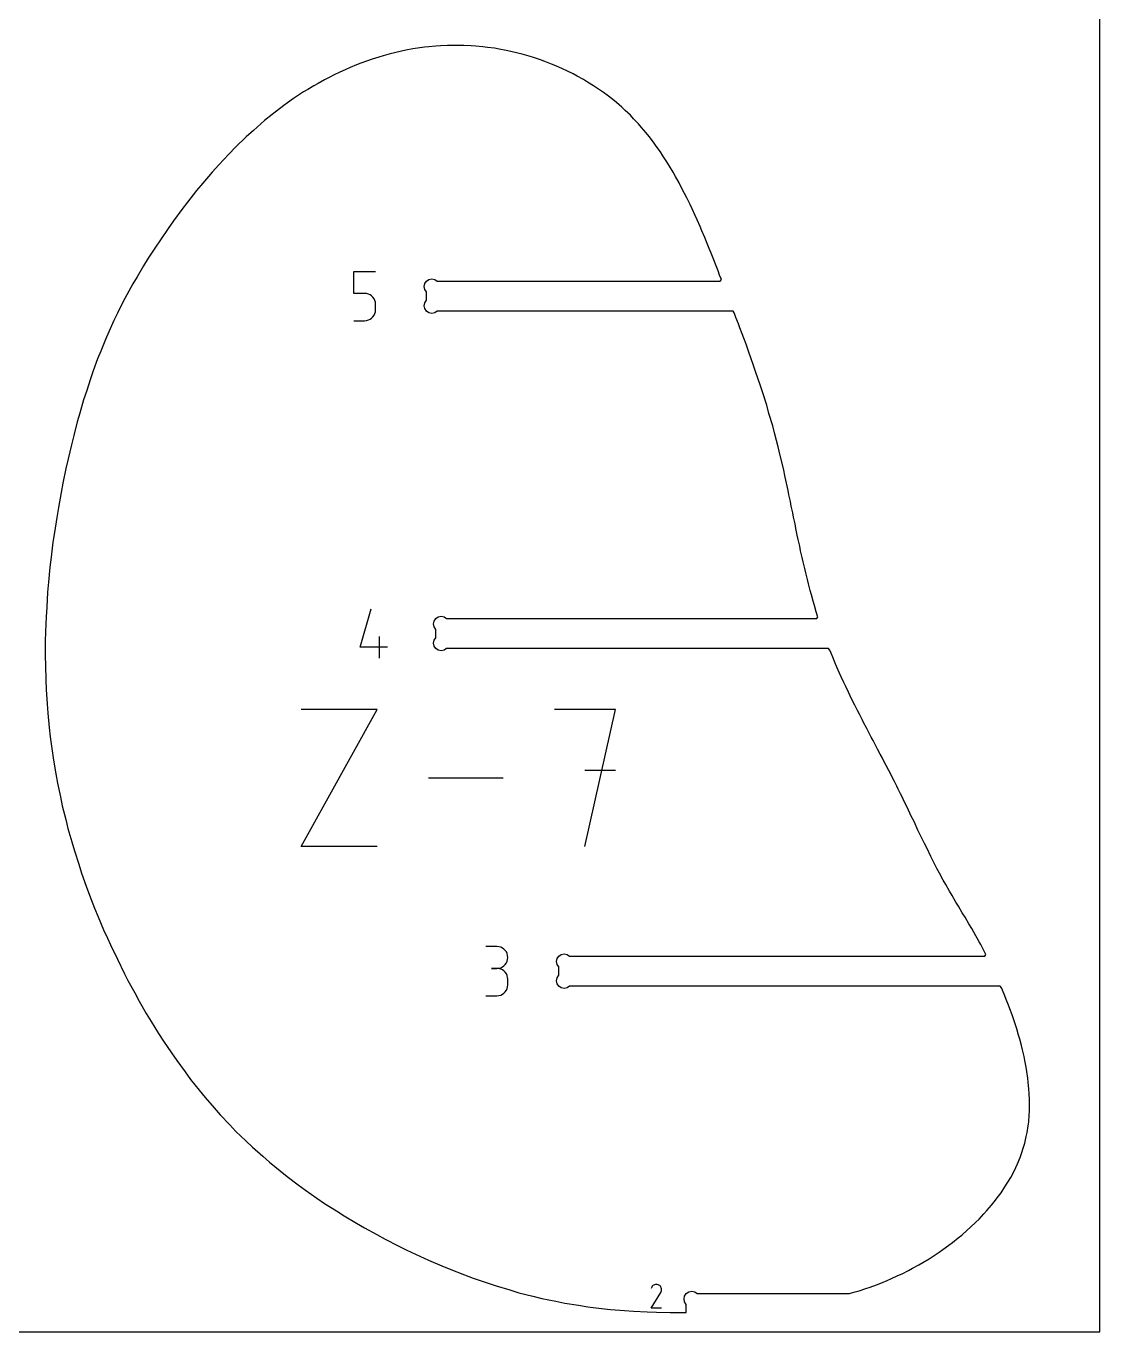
# Model space of a CAD drawing. Extents: x 0 to 1219, y 0 to 1219.
# Drawn here: x 776 to 1219, y 0 to 539 of the extents above; entities that cross this region are included whole.
import ezdxf

# ---------------------------------------------------------------- set-up
doc = ezdxf.new("R2010")
doc.units = 0

msp = doc.modelspace()

# ---------------------------------------------------------------- linework, layer by layer
at = {"layer": 'annotation', "color": 1}
for p, q in [((910.910207, 428.907548), (910.910207, 437.956357)), ((910.910207, 437.956357), (919.934805, 437.956357)), ((915.422506, 428.907548), (910.910207, 428.907548)), ((916.232711, 428.835124), (915.422506, 428.907548)), ((916.995636, 428.626251), (916.232711, 428.835124)), ((917.698454, 428.293523), (916.995636, 428.626251)), ((918.328338, 427.849539), (917.698454, 428.293523)), ((918.872461, 427.306893), (918.328338, 427.849539)), ((919.317996, 426.678182), (918.872461, 427.306893)), ((919.652116, 425.976002), (919.317996, 426.678182)), ((919.651969, 420.577924), (919.861953, 421.342031)), ((919.861995, 425.212949), (919.652116, 425.976002)), ((919.861953, 421.342031), (919.934805, 422.153754)), ((919.934805, 424.40162), (919.861995, 425.212949)), ((919.934805, 422.153754), (919.934805, 424.40162)), ((919.934805, 424.40162), (919.934805, 424.40162)), ((910.910207, 417.636357), (915.422506, 417.636357)), ((915.422506, 417.636357), (916.232375, 417.709174)), ((915.422506, 417.636357), (915.422506, 417.636357)), ((916.232375, 417.709174), (916.995122, 417.919102)), ((916.995122, 417.919102), (917.697888, 418.253355)), ((917.697888, 418.253355), (918.327813, 418.699149)), ((918.327813, 418.699149), (918.872041, 419.243698)), ((918.872041, 419.243698), (919.317713, 419.874218)), ((919.317713, 419.874218), (919.651969, 420.577924)), ((913.64444, 282.759867), (918.150368, 298.562471)), ((921.545105, 278.242471), (921.545105, 287.267069)), ((924.927099, 282.759867), (913.64444, 282.759867)), ((889.182489, 200.482394), (920.573281, 257.017018)), ((920.573281, 257.017018), (889.182489, 257.017018)), ((1019.02493, 257.017018), (993.884642, 257.017018)), ((1006.456559, 200.482394), (1019.02493, 257.017018)), ((972.691249, 228.749706), (941.779083, 228.749706)), ((1019.02493, 231.841277), (1006.456559, 231.841277)), ((920.573281, 200.482394), (889.182489, 200.482394)), ((970.086109, 159.14501), (965.57381, 159.14501)), ((970.897657, 159.072167), (970.086109, 159.14501)), ((971.661295, 158.862245), (970.897657, 159.072167)), ((972.364323, 158.528154), (971.661295, 158.862245)), ((972.994039, 158.082806), (972.364323, 158.528154)), ((973.537743, 157.539111), (972.994039, 158.082806)), ((973.982732, 156.909981), (973.537743, 157.539111)), ((974.316307, 156.208325), (973.982732, 156.909981)), ((972.364323, 150.73774), (972.994039, 151.183735)), ((972.994039, 151.183735), (973.537743, 151.728496)), ((973.537743, 151.728496), (973.982732, 152.359217)), ((973.982732, 152.359217), (974.316307, 153.063092)), ((974.525766, 155.447056), (974.316307, 156.208325)), ((974.316307, 153.063092), (974.525766, 153.827316)), ((974.598408, 154.639083), (974.525766, 155.447056)), ((974.525766, 153.827316), (974.598408, 154.639083)), ((974.598408, 154.639083), (974.598408, 154.639083)), ((970.086109, 150.120412), (967.826774, 150.120412)), ((967.826774, 150.120412), (970.086109, 150.120412)), ((970.086109, 150.120412), (970.897657, 150.193273)), ((970.897657, 150.047569), (970.086109, 150.120412)), ((970.086109, 150.120412), (970.086109, 150.120412)), ((970.897657, 150.193273), (971.661295, 150.403317)), ((971.661295, 149.837647), (970.897657, 150.047569)), ((971.661295, 150.403317), (972.364323, 150.73774)), ((972.364323, 149.503556), (971.661295, 149.837647)), ((972.994039, 149.058208), (972.364323, 149.503556)), ((973.537743, 148.514513), (972.994039, 149.058208)), ((973.982732, 147.885383), (973.537743, 148.514513)), ((974.316307, 147.183727), (973.982732, 147.885383)), ((974.525766, 146.422458), (974.316307, 147.183727)), ((974.598408, 145.614485), (974.525766, 146.422458)), ((974.598408, 143.355149), (974.598408, 145.614485)), ((974.598408, 145.614485), (974.598408, 145.614485)), ((972.994039, 139.911006), (973.537743, 140.454596)), ((973.537743, 140.454596), (973.982732, 141.083685)), ((973.982732, 141.083685), (974.316307, 141.785393)), ((974.316307, 141.785393), (974.525766, 142.546841)), ((974.525766, 142.546841), (974.598408, 143.355149)), ((965.57381, 138.849222), (970.086109, 138.849222)), ((970.086109, 138.849222), (970.897657, 138.922023)), ((970.086109, 138.849222), (970.086109, 138.849222)), ((970.897657, 138.922023), (971.661295, 139.13184)), ((971.661295, 139.13184), (972.364323, 139.465795)), ((972.364323, 139.465795), (972.994039, 139.911006)), ((1033.754072, 9.782825), (1037.785525, 16.272947)), ((1034.046697, 18.51415), (1033.760232, 17.96463)), ((1034.27403, 18.836511), (1034.046697, 18.51415)), ((1034.546779, 19.105608), (1034.27403, 18.836511)), ((1034.856648, 19.319286), (1034.546779, 19.105608)), ((1035.195342, 19.475389), (1034.856648, 19.319286)), ((1035.554566, 19.571763), (1035.195342, 19.475389)), ((1035.926025, 19.606252), (1035.554566, 19.571763)), ((1036.301424, 19.576703), (1035.926025, 19.606252)), ((1036.672467, 19.48096), (1036.301424, 19.576703)), ((1037.03086, 19.316867), (1036.672467, 19.48096)), ((1037.351403, 19.08925), (1037.03086, 19.316867)), ((1037.03086, 19.316867), (1037.03086, 19.316867)), ((1037.619413, 18.816111), (1037.351403, 19.08925)), ((1037.832505, 18.505821), (1037.619413, 18.816111)), ((1037.785525, 16.272947), (1037.790344, 16.278911)), ((1037.785525, 16.272947), (1037.785525, 16.272947)), ((1037.790344, 16.278911), (1037.794966, 16.284925)), ((1037.794966, 16.284925), (1037.79942, 16.291041)), ((1037.79942, 16.291041), (1037.803738, 16.297309)), ((1037.803738, 16.297309), (1037.807949, 16.30378)), ((1037.807949, 16.30378), (1037.812084, 16.310504)), ((1037.812084, 16.310504), (1037.816173, 16.317532)), ((1037.816173, 16.317532), (1037.820247, 16.324915)), ((1037.820247, 16.324915), (1037.824336, 16.332704)), ((1037.824336, 16.332704), (1037.990794, 16.690103)), ((1037.824336, 16.332704), (1037.824336, 16.332704)), ((1037.988296, 18.166752), (1037.832505, 18.505821)), ((1038.084404, 17.807274), (1037.988296, 18.166752)), ((1037.990794, 16.690103), (1038.088036, 17.060579)), ((1038.118445, 17.435759), (1038.084404, 17.807274)), ((1038.088036, 17.060579), (1038.118445, 17.435759)), ((1038.116962, 9.782825), (1033.754072, 9.782825))]:
    msp.add_line(p, q, dxfattribs=at)
at = {"layer": 'boundary', "color": 5}
for p, q in [((930.620217, 528.934), (927.794475, 528.260678)), ((932.499551, 529.297514), (930.620217, 528.934)), ((935.347737, 529.847567), (932.499551, 529.297514)), ((937.239712, 530.127597), (935.347737, 529.847567)), ((940.107826, 530.551366), (937.239712, 530.127597)), ((942.010696, 530.745956), (940.107826, 530.551366)), ((944.896195, 531.040397), (942.010696, 530.745956)), ((946.808233, 531.147499), (944.896195, 531.040397)), ((949.708497, 531.309595), (946.808233, 531.147499)), ((951.627961, 531.327225), (949.708497, 531.309595)), ((954.540472, 531.353904), (951.627961, 531.327225)), ((956.465072, 531.28056), (954.540472, 531.353904)), ((959.386433, 531.169574), (956.465072, 531.28056)), ((961.311645, 531.005617), (959.386433, 531.169574)), ((964.234976, 530.757706), (961.311645, 531.005617)), ((966.155732, 530.504079), (964.234976, 530.757706)), ((969.07335, 530.120763), (966.155732, 530.504079)), ((970.98455, 529.778354), (969.07335, 530.120763)), ((973.888753, 529.261128), (970.98455, 529.778354)), ((975.785331, 528.830804), (973.888753, 529.261128)), ((978.66842, 528.181146), (975.785331, 528.830804)), ((912.121378, 523.282876), (909.411113, 522.146824)), ((913.932855, 523.960197), (912.121378, 523.282876)), ((916.675819, 524.985114), (913.932855, 523.960197)), ((918.506839, 525.586977), (916.675819, 524.985114)), ((921.279951, 526.497732), (918.506839, 525.586977)), ((923.128813, 527.022164), (921.279951, 526.497732)), ((925.929502, 527.815709), (923.128813, 527.022164)), ((927.794475, 528.260678), (925.929502, 527.815709)), ((980.545273, 527.663835), (978.66842, 528.181146)), ((983.399527, 526.883296), (980.545273, 527.663835)), ((985.251598, 526.279875), (983.399527, 526.883296)), ((988.069336, 525.369919), (985.251598, 526.279875)), ((989.891526, 524.681294), (988.069336, 525.369919)), ((992.665047, 523.643443), (989.891526, 524.681294)), ((994.452264, 522.870502), (992.665047, 523.643443)), ((900.541663, 517.980494), (898.799313, 517.088857)), ((903.178844, 519.32971), (900.541663, 517.980494)), ((904.945963, 520.151913), (903.178844, 519.32971)), ((907.62097, 521.396055), (904.945963, 520.151913)), ((909.411113, 522.146824), (907.62097, 521.396055)), ((997.173867, 521.706249), (994.452264, 522.870502)), ((998.921058, 520.8499), (997.173867, 521.706249)), ((1001.583024, 519.560767), (998.921058, 520.8499)), ((1003.285096, 518.621896), (1001.583024, 519.560767)), ((1005.87976, 517.209392), (1003.285096, 518.621896)), ((891.932815, 513.128284), (890.245211, 512.103803)), ((894.486687, 514.678527), (891.932815, 513.128284)), ((896.202521, 515.637597), (894.486687, 514.678527)), ((898.799313, 517.088857), (896.202521, 515.637597)), ((1007.531613, 516.188886), (1005.87976, 517.209392)), ((1010.051239, 514.654457), (1007.531613, 516.188886)), ((1011.647817, 513.553224), (1010.051239, 514.654457)), ((1014.084704, 511.898454), (1011.647817, 513.553224)), ((883.618886, 507.630481), (881.992981, 506.481147)), ((886.079211, 509.369648), (883.618886, 507.630481)), ((887.736834, 510.457576), (886.079211, 509.369648)), ((890.245211, 512.103803), (887.736834, 510.457576)), ((1015.620917, 510.7174), (1014.084704, 511.898454)), ((1017.967417, 508.943736), (1015.620917, 510.7174)), ((1019.438177, 507.683749), (1017.967417, 508.943736)), ((1021.686501, 505.792713), (1019.438177, 507.683749)), ((877.224407, 502.741554), (874.073055, 500.27023)), ((881.992981, 506.481147), (877.224407, 502.741554)), ((1023.086727, 504.454681), (1021.686501, 505.792713)), ((1025.229264, 502.447796), (1023.086727, 504.454681)), ((1026.555407, 501.033559), (1025.229264, 502.447796)), ((869.513527, 496.227691), (866.500354, 493.556158)), ((874.073055, 500.27023), (869.513527, 496.227691)), ((1028.586691, 498.913604), (1026.555407, 501.033559)), ((1029.841248, 497.428753), (1028.586691, 498.913604)), ((1031.7652, 495.203901), (1029.841248, 497.428753)), ((866.500354, 493.556158), (862.156546, 489.267378)), ((1032.952181, 493.65498), (1031.7652, 495.203901)), ((1034.774887, 491.334655), (1032.952181, 493.65498)), ((1035.898352, 489.728199), (1034.774887, 491.334655)), ((859.285919, 486.43312), (855.16446, 481.954787)), ((862.156546, 489.267378), (859.285919, 486.43312)), ((1037.626004, 487.321852), (1035.898352, 489.728199)), ((1038.689945, 485.664393), (1037.626004, 487.321852)), ((1040.328719, 483.181461), (1038.689945, 485.664393)), ((855.16446, 481.954787), (852.440779, 478.99526)), ((1041.337202, 481.479546), (1040.328719, 483.181461)), ((1042.893238, 478.929474), (1041.337202, 481.479546)), ((852.440779, 478.99526), (848.548313, 474.384059)), ((1043.850279, 477.189631), (1042.893238, 478.929474)), ((1045.329713, 474.581871), (1043.850279, 477.189631)), ((1046.239311, 472.810627), (1045.329713, 474.581871)), ((845.97595, 471.336727), (842.319105, 466.649347)), ((848.548313, 474.384059), (845.97595, 471.336727)), ((1047.648323, 470.15463), (1046.239311, 472.810627)), ((1048.514538, 468.35854), (1047.648323, 470.15463)), ((842.319105, 466.649347), (839.902465, 463.551671)), ((1049.859317, 465.663746), (1048.514538, 468.35854)), ((1050.686161, 463.849327), (1049.859317, 465.663746)), ((1051.972795, 461.125186), (1050.686161, 463.849327)), ((836.487894, 458.844804), (834.231359, 455.734251)), ((839.902465, 463.551671), (836.487894, 458.844804)), ((1052.764316, 459.298988), (1051.972795, 461.125186)), ((1053.999012, 456.554945), (1052.764316, 459.298988)), ((834.231359, 455.734251), (831.065697, 451.064601)), ((1054.7592, 454.723506), (1053.999012, 456.554945)), ((1055.948118, 451.969006), (1054.7592, 454.723506)), ((828.973657, 447.978638), (826.059114, 443.38581)), ((831.065697, 451.064601), (828.973657, 447.978638)), ((1056.681033, 450.138856), (1055.948118, 451.969006)), ((1057.830295, 447.383351), (1056.681033, 450.138856)), ((826.059114, 443.38581), (824.133029, 440.350621)), ((1058.539946, 445.56102), (1057.830295, 447.383351)), ((1059.65576, 442.81394), (1058.539946, 445.56102)), ((1060.346198, 441.00597), (1059.65576, 442.81394)), ((824.133029, 440.350621), (821.454109, 435.80605)), ((1061.434686, 438.276774), (1060.346198, 441.00597)), ((1062.109912, 436.489703), (1061.434686, 438.276774)), ((819.683732, 432.802745), (817.220517, 428.260775)), ((821.454109, 435.80605), (819.683732, 432.802745)), ((940.022118, 431.774293), (940.263801, 432.989313)), ((940.263801, 430.559274), (940.022118, 431.774293)), ((940.263801, 432.989313), (940.952054, 434.019358)), ((940.952054, 434.019358), (941.982098, 434.707611)), ((941.982098, 434.707611), (943.197118, 434.949293)), ((943.197118, 434.949293), (944.412138, 434.707611)), ((944.412138, 434.707611), (945.442182, 434.019358)), ((945.442182, 434.019358), (1062.339628, 434.019358)), ((1062.834929, 434.654357), (1062.109912, 436.489703)), ((1062.339628, 434.019358), (1062.834929, 434.654357)), ((817.220517, 428.260775), (815.592682, 425.259194)), ((940.952054, 429.52923), (940.263801, 430.559274)), ((940.263801, 425.033441), (940.952055, 426.063486)), ((940.952055, 426.063486), (940.952054, 429.52923)), ((813.325227, 420.674191), (811.826768, 417.644168)), ((815.592682, 425.259194), (813.325227, 420.674191)), ((940.022118, 423.818421), (940.263801, 425.033441)), ((940.2638, 422.603402), (940.022118, 423.818421)), ((940.952054, 421.573358), (940.2638, 422.603402)), ((941.982098, 420.885104), (940.952054, 421.573358)), ((943.197118, 420.643422), (941.982098, 420.885104)), ((944.412139, 420.885104), (943.197118, 420.643422)), ((945.442183, 421.573358), (944.412139, 420.885104)), ((1067.632868, 421.573357), (945.442183, 421.573358)), ((1068.128168, 420.938358), (1067.632868, 421.573357)), ((1068.235248, 420.664133), (1068.128168, 420.938358)), ((1068.861297, 418.965962), (1068.235248, 420.664133)), ((811.826768, 417.644168), (809.735154, 412.970484)), ((1069.861136, 416.382582), (1068.861297, 418.965962)), ((1070.473523, 414.699034), (1069.861136, 416.382582)), ((808.352905, 409.881863), (806.417219, 405.073875)), ((809.735154, 412.970484), (808.352905, 409.881863)), ((1071.454182, 412.134876), (1070.473523, 414.699034)), ((1072.052299, 410.462748), (1071.454182, 412.134876)), ((1073.012715, 407.913452), (1072.052299, 410.462748)), ((806.417219, 405.073875), (805.13801, 401.896485)), ((1074.163681, 404.590664), (1073.012715, 407.913452)), ((1076.019602, 399.519069), (1074.163681, 404.590664)), ((805.13801, 401.896485), (803.338303, 396.908524)), ((1077.106056, 396.203534), (1076.019602, 399.519069)), ((803.338303, 396.908524), (802.148954, 393.612206)), ((1078.868487, 391.13873), (1077.106056, 396.203534)), ((800.465302, 388.39864), (799.352652, 384.953233)), ((802.148954, 393.612206), (800.465302, 388.39864)), ((1079.885494, 387.804836), (1078.868487, 391.13873)), ((799.352652, 384.953233), (797.770453, 379.483002)), ((1081.546041, 382.711735), (1079.885494, 387.804836)), ((797.770453, 379.483002), (796.724849, 375.867977)), ((1082.48864, 379.333867), (1081.546041, 382.711735)), ((1084.038928, 374.177392), (1082.48864, 379.333867)), ((796.724849, 375.867977), (795.250776, 370.168331)), ((1084.902184, 370.729928), (1084.038928, 374.177392)), ((795.250776, 370.168331), (794.276626, 366.401694)), ((1086.333819, 365.47501), (1084.902184, 370.729928)), ((794.276626, 366.401694), (792.922637, 360.514474)), ((1087.118719, 361.940742), (1086.333819, 365.47501)), ((1088.432017, 356.564274), (1087.118719, 361.940742)), ((792.027845, 356.623875), (790.805919, 350.59091)), ((792.922637, 360.514474), (792.027845, 356.623875)), ((1089.163378, 352.959673), (1088.432017, 356.564274)), ((790.805919, 350.59091), (789.998418, 346.604001)), ((1090.393178, 347.486449), (1089.163378, 352.959673)), ((789.998418, 346.604001), (788.920556, 340.46713)), ((1090.748385, 345.665548), (1090.393178, 347.486449)), ((1091.345551, 342.904153), (1090.748385, 345.665548)), ((788.920556, 340.46713), (788.208239, 336.411547)), ((1091.69892, 341.074997), (1091.345551, 342.904153)), ((1092.291541, 338.3032), (1091.69892, 341.074997)), ((788.208239, 336.411547), (787.286414, 330.212602)), ((1092.646893, 336.468901), (1092.291541, 338.3032)), ((1093.240368, 333.691305), (1092.646893, 336.468901)), ((787.286414, 330.212602), (786.677224, 326.115998)), ((1093.601559, 331.854968), (1093.240368, 333.691305)), ((1094.201371, 329.076173), (1093.601559, 331.854968)), ((1094.572244, 327.240916), (1094.201371, 329.076173)), ((786.677224, 326.115998), (785.923409, 319.896806)), ((1095.183798, 324.465509), (1094.572244, 327.240916)), ((1095.568205, 322.634434), (1095.183798, 324.465509)), ((785.923409, 319.896806), (785.425248, 315.786827)), ((1096.196954, 319.867017), (1095.568205, 322.634434)), ((1096.598728, 318.043242), (1096.196954, 319.867017)), ((785.425248, 315.786827), (784.851427, 309.58923)), ((1097.250119, 315.288416), (1096.598728, 318.043242)), ((1097.673114, 313.475042), (1097.250119, 315.288416)), ((1098.352555, 310.737401), (1097.673114, 313.475042)), ((784.851427, 309.58923), (784.472218, 305.493523)), ((1098.800605, 308.937545), (1098.352555, 310.737401)), ((1099.513564, 306.221686), (1098.800605, 308.937545)), ((784.472218, 305.493523), (784.088637, 299.352178)), ((1099.990542, 304.438455), (1099.513564, 306.221686)), ((1100.742433, 301.748973), (1099.990542, 304.438455)), ((784.088637, 299.352178), (783.835142, 295.293638)), ((1101.252149, 299.985476), (1100.742433, 301.748973)), ((1102.048436, 297.32697), (1101.252149, 299.985476)), ((1102.594744, 295.58632), (1102.048436, 297.32697)), ((783.835142, 295.293638), (783.645082, 289.214474)), ((943.885382, 292.380407), (944.127065, 293.595427)), ((944.127065, 291.165387), (943.885382, 292.380407)), ((944.127065, 293.595427), (944.815319, 294.625472)), ((944.815319, 294.625472), (945.845362, 295.313725)), ((945.845362, 295.313725), (947.060382, 295.555407)), ((947.060382, 295.555407), (948.275402, 295.313724)), ((948.275402, 295.313724), (949.305446, 294.625471)), ((949.305446, 294.625471), (1102.204558, 294.625471)), ((1102.204558, 294.625471), (1102.699857, 295.26047)), ((1102.699857, 295.26047), (1102.594744, 295.58632)), ((783.645082, 289.214474), (783.519472, 285.197029)), ((944.815318, 290.135343), (944.127065, 291.165387)), ((944.127065, 285.639555), (944.815318, 286.669599)), ((944.815318, 286.669599), (944.815318, 290.135343)), ((783.519472, 285.197029), (783.524467, 279.178803)), ((943.885382, 284.424535), (944.127065, 285.639555)), ((944.127065, 283.209516), (943.885382, 284.424535)), ((944.815319, 282.179471), (944.127065, 283.209516)), ((945.845362, 281.491218), (944.815319, 282.179471)), ((947.060382, 281.249535), (945.845362, 281.491218)), ((948.275402, 281.491217), (947.060382, 281.249535)), ((949.305447, 282.179471), (948.275402, 281.491217)), ((1107.14045, 282.179471), (949.305447, 282.179471)), ((1107.635749, 281.544473), (1107.14045, 282.179471)), ((1108.143362, 280.263813), (1107.635749, 281.544473)), ((783.524467, 279.178803), (783.527772, 275.20163)), ((783.527772, 275.20163), (783.729376, 269.243095)), ((1108.825867, 278.626091), (1108.143362, 280.263813)), ((1109.856298, 276.161103), (1108.825867, 278.626091)), ((1110.563058, 274.549092), (1109.856298, 276.161103)), ((1111.625518, 272.123001), (1110.563058, 274.549092)), ((1112.352505, 270.536642), (1111.625518, 272.123001)), ((1113.441149, 268.149128), (1112.352505, 270.536642)), ((783.729376, 269.243095), (783.862606, 265.305369)), ((783.862606, 265.305369), (784.262343, 259.405285)), ((1114.18432, 266.588359), (1113.441149, 268.149128)), ((1115.293413, 264.239106), (1114.18432, 266.588359)), ((784.262343, 259.405285), (784.526518, 255.506184)), ((1116.048714, 262.703867), (1115.293413, 264.239106)), ((1117.172388, 260.392554), (1116.048714, 262.703867)), ((1117.935762, 258.882784), (1117.172388, 260.392554)), ((1119.068274, 256.609097), (1117.935762, 258.882784)), ((784.526518, 255.506184), (785.125981, 249.663298)), ((1119.835708, 255.124738), (1119.068274, 256.609097)), ((1120.971199, 252.888352), (1119.835708, 255.124738)), ((785.125981, 249.663298), (785.522121, 245.802001)), ((1121.73863, 251.429338), (1120.971199, 252.888352)), ((1122.87132, 249.22994), (1121.73863, 251.429338)), ((1123.634694, 247.796215), (1122.87132, 249.22994)), ((785.522121, 245.802001), (786.322806, 240.015074)), ((1124.758722, 245.633486), (1123.634694, 247.796215)), ((1125.513999, 244.224987), (1124.758722, 245.633486)), ((1126.623588, 242.098608), (1125.513999, 244.224987)), ((786.322806, 240.015074), (786.851949, 236.190757)), ((1127.366765, 240.715276), (1126.623588, 242.098608)), ((1128.456154, 238.624928), (1127.366765, 240.715276)), ((1129.183111, 237.266697), (1128.456154, 238.624928)), ((786.851949, 236.190757), (787.855407, 230.458536)), ((1130.246422, 235.212067), (1129.183111, 237.266697)), ((1130.953187, 233.878878), (1130.246422, 235.212067)), ((1131.984667, 231.859641), (1130.953187, 233.878878)), ((787.855407, 230.458536), (788.518545, 226.670371)), ((788.518545, 226.670371), (789.725129, 220.991957)), ((1132.668122, 230.55146), (1131.984667, 231.859641)), ((1133.663332, 228.567378), (1132.668122, 230.55146)), ((1134.324293, 227.284232), (1133.663332, 228.567378)), ((1135.284547, 225.335386), (1134.324293, 227.284232)), ((1135.924744, 224.077331), (1135.284547, 225.335386)), ((1136.852665, 222.16387), (1135.924744, 224.077331)), ((1137.473886, 220.930958), (1136.852665, 222.16387)), ((789.725129, 220.991957), (790.522517, 217.23935)), ((790.522517, 217.23935), (791.92775, 211.615159)), ((1138.372255, 219.053043), (1137.473886, 220.930958)), ((1139.564834, 216.662869), (1138.372255, 219.053043)), ((1141.283382, 213.014295), (1139.564834, 216.662869)), ((791.92775, 211.615159), (792.856394, 207.898383)), ((1142.42121, 210.725338), (1141.283382, 213.014295)), ((1144.053559, 207.220806), (1142.42121, 210.725338)), ((792.856394, 207.898383), (794.454556, 202.32916)), ((1145.150736, 205.033503), (1144.053559, 207.220806)), ((1146.718287, 201.674255), (1145.150736, 205.033503)), ((794.454556, 202.32916), (795.510718, 198.648716)), ((1147.788915, 199.58903), (1146.718287, 201.674255)), ((1149.313212, 196.376319), (1147.788915, 199.58903)), ((795.510718, 198.648716), (797.296162, 193.135235)), ((1150.371394, 194.393605), (1149.313212, 196.376319)), ((1151.873787, 191.328671), (1150.371394, 194.393605)), ((797.296162, 193.135235), (798.476083, 189.49162)), ((798.476083, 189.49162), (800.44309, 184.034621)), ((1152.933645, 189.448896), (1151.873787, 191.328671)), ((1154.435764, 186.532983), (1152.933645, 189.448896)), ((800.44309, 184.034621), (801.742992, 180.428339)), ((1155.509476, 184.747569), (1154.435764, 186.532983)), ((1157.029789, 181.968709), (1155.509476, 184.747569)), ((801.742992, 180.428339), (803.885894, 175.02858)), ((1158.121883, 180.233158), (1157.029789, 181.968709)), ((1159.667864, 177.526388), (1158.121883, 180.233158)), ((803.885894, 175.02858), (805.302043, 171.460127)), ((1160.78081, 175.787369), (1159.667864, 177.526388)), ((1162.357052, 173.074374), (1160.78081, 175.787369)), ((1163.493051, 171.278903), (1162.357052, 173.074374)), ((805.302043, 171.460127), (807.615147, 166.118375)), ((1165.104185, 168.481024), (1163.493051, 171.278903)), ((1166.265347, 166.576578), (1165.104185, 168.481024)), ((807.615147, 166.118375), (809.14377, 162.588245)), ((809.14377, 162.588245), (810.473375, 159.798117)), ((1167.916389, 163.614687), (1166.265347, 166.576578)), ((1168.506903, 162.605357), (1167.916389, 163.614687)), ((1169.348947, 161.038038), (1168.506903, 162.605357)), ((810.473375, 159.798117), (813.378719, 153.887381)), ((1169.946426, 159.9821), (1169.348947, 161.038038)), ((1170.800359, 158.343828), (1169.946426, 159.9821)), ((1171.404874, 157.234982), (1170.800359, 158.343828)), ((1172.094494, 155.866585), (1171.404874, 157.234982)), ((813.378719, 153.887381), (816.257504, 147.920525)), ((994.685722, 152.986521), (994.927404, 154.201541)), ((994.927404, 151.7715), (994.685722, 152.986521)), ((994.927404, 154.201541), (995.615658, 155.231585)), ((995.615657, 150.741456), (994.927404, 151.7715)), ((995.615658, 155.231585), (996.645702, 155.919838)), ((996.645702, 155.919838), (997.860722, 156.16152)), ((997.860722, 156.16152), (999.075742, 155.919838)), ((999.075742, 155.919838), (1000.105786, 155.231585)), ((1000.105786, 155.231585), (1171.599194, 155.231585)), ((1171.599194, 155.231585), (1172.094494, 155.866585)), ((816.257504, 147.920525), (817.639182, 145.143109)), ((994.685722, 145.030649), (994.927405, 146.245669)), ((994.927405, 146.245669), (995.615658, 147.275713)), ((995.615658, 147.275713), (995.615657, 150.741456)), ((817.639182, 145.143109), (820.435991, 139.999451)), ((994.927405, 143.815628), (994.685722, 145.030649)), ((995.615658, 142.785585), (994.927405, 143.815628)), ((996.645702, 142.097331), (995.615658, 142.785585)), ((997.860722, 141.855649), (996.645702, 142.097331)), ((999.075742, 142.097332), (997.860722, 141.855649)), ((1000.105786, 142.785585), (999.075742, 142.097332)), ((1178.039056, 142.785585), (1000.105786, 142.785585)), ((1178.534355, 142.150586), (1178.039056, 142.785585)), ((1178.995326, 141.091282), (1178.534355, 142.150586)), ((1179.917749, 138.835908), (1178.995326, 141.091282)), ((820.435991, 139.999451), (822.284272, 136.600238)), ((822.284272, 136.600238), (825.240931, 131.551146)), ((1180.536609, 137.325564), (1179.917749, 138.835908)), ((1181.445773, 134.967935), (1180.536609, 137.325564)), ((1182.043433, 133.403892), (1181.445773, 134.967935)), ((825.240931, 131.551146), (827.194845, 128.21443)), ((1182.92503, 130.954214), (1182.043433, 133.403892)), ((1183.49217, 129.344058), (1182.92503, 130.954214)), ((827.194845, 128.21443), (830.311835, 123.277462)), ((1184.331468, 126.812645), (1183.49217, 129.344058)), ((1184.858889, 125.163854), (1184.331468, 126.812645)), ((1185.641349, 122.56112), (1184.858889, 125.163854)), ((830.311835, 123.277462), (832.371712, 120.01484)), ((832.371712, 120.01484), (835.649572, 115.207503)), ((1186.120086, 120.880911), (1185.641349, 122.56112)), ((1186.830778, 118.217551), (1186.120086, 120.880911)), ((835.649572, 115.207503), (837.815762, 112.030554)), ((1187.251709, 116.513142), (1186.830778, 118.217551)), ((1187.875857, 113.799809), (1187.251709, 116.513142)), ((1188.230283, 112.078055), (1187.875857, 113.799809)), ((837.815762, 112.030554), (841.254987, 107.370394)), ((1188.752846, 109.325683), (1188.230283, 112.078055)), ((1189.03186, 107.593419), (1188.752846, 109.325683)), ((841.254987, 107.370394), (843.527821, 104.2907)), ((843.527821, 104.2907), (847.128929, 99.795244)), ((1189.437794, 104.813085), (1189.03186, 107.593419)), ((1189.632779, 103.076874), (1189.437794, 104.813085)), ((1189.907027, 100.279753), (1189.632779, 103.076874)), ((847.128929, 99.795244), (849.508732, 96.824404)), ((1190.009288, 98.546), (1189.907027, 100.279753)), ((1190.13675, 95.743433), (1190.009288, 98.546)), ((849.508732, 96.824404), (853.272216, 92.511184)), ((853.272216, 92.511184), (855.759338, 89.660774)), ((1190.103008, 91.221924), (1190.137495, 94.018385)), ((1190.137495, 94.018385), (1190.13675, 95.743433)), ((855.759338, 89.660774), (859.685459, 85.542929)), ((1189.553569, 85.043633), (1189.782161, 86.732965)), ((1189.782161, 86.732965), (1189.993536, 89.511736)), ((1189.993536, 89.511736), (1190.103008, 91.221924)), ((859.685459, 85.542929), (862.280056, 82.821637)), ((862.280056, 82.821637), (866.368008, 78.894659)), ((1188.793486, 80.63171), (1189.150286, 82.294242)), ((1189.150286, 82.294242), (1189.553569, 85.043633)), ((866.368008, 78.894659), (869.069545, 76.299482)), ((869.069545, 76.299482), (873.3183, 72.554436)), ((1186.865503, 73.636393), (1187.692228, 76.292711)), ((1187.692228, 76.292711), (1188.183547, 77.923445)), ((1188.183547, 77.923445), (1188.793486, 80.63171)), ((873.3183, 72.554436), (876.126109, 70.079513)), ((1185.208539, 69.4414), (1186.243973, 72.039845)), ((1186.243973, 72.039845), (1186.865503, 73.636393)), ((876.126109, 70.079513), (880.534589, 66.507516)), ((880.534589, 66.507516), (883.44796, 64.146948)), ((1182.371811, 63.821867), (1183.232496, 65.34496)), ((1183.232496, 65.34496), (1184.463991, 67.880663)), ((1184.463991, 67.880663), (1185.208539, 69.4414)), ((883.44796, 64.146948), (888.015122, 60.739101)), ((888.015122, 60.739101), (891.033352, 58.486995)), ((1178.401992, 57.473665), (1179.987194, 59.870123)), ((1179.987194, 59.870123), (1180.957062, 61.353529)), ((1180.957062, 61.353529), (1182.371811, 63.821867)), ((891.033352, 58.486995), (895.758132, 55.234328)), ((895.758132, 55.234328), (898.880526, 53.0848)), ((1175.587116, 53.711805), (1177.329776, 56.032074)), ((1177.329776, 56.032074), (1178.401992, 57.473665)), ((898.880526, 53.0848), (903.761913, 49.97846)), ((903.761913, 49.97846), (906.987796, 47.925628)), ((1169.256692, 46.568485), (1171.27582, 48.723663)), ((1171.27582, 48.723663), (1172.532127, 50.074525)), ((1172.532127, 50.074525), (1174.419423, 52.314293)), ((1174.419423, 52.314293), (1175.587116, 53.711805)), ((906.987796, 47.925628), (912.024688, 44.956686)), ((912.024688, 44.956686), (915.353334, 42.994646)), ((1164.368444, 41.95042), (1165.780752, 43.200175)), ((1165.780752, 43.200175), (1167.918875, 45.266762)), ((1167.918875, 45.266762), (1169.256692, 46.568485)), ((915.353334, 42.994646), (920.541525, 40.158698)), ((920.541525, 40.158698), (923.970188, 38.284554)), ((923.970188, 38.284554), (929.292844, 35.595288)), ((1158.30603, 36.903258), (1160.644413, 38.78117)), ((1160.644413, 38.78117), (1162.123914, 39.976225)), ((1162.123914, 39.976225), (1164.368444, 41.95042)), ((929.292844, 35.595288), (932.81034, 33.818066)), ((932.81034, 33.818066), (938.247441, 31.29366)), ((1150.266475, 31.236729), (1152.755443, 32.911303)), ((1152.755443, 32.911303), (1154.346955, 33.987863)), ((1154.346955, 33.987863), (1156.766734, 35.765952)), ((1156.766734, 35.765952), (1158.30603, 36.903258)), ((938.247441, 31.29366), (941.840568, 29.625389)), ((941.840568, 29.625389), (947.372068, 27.284054)), ((947.372068, 27.284054), (951.027579, 25.736765)), ((1141.820654, 26.25385), (1144.41185, 27.710946)), ((1144.41185, 27.710946), (1146.084385, 28.656525)), ((1146.084385, 28.656525), (1148.630463, 30.224104)), ((1148.630463, 30.224104), (1150.266475, 31.236729)), ((951.027579, 25.736765), (956.633458, 23.596665)), ((956.633458, 23.596665), (960.338134, 22.182371)), ((960.338134, 22.182371), (965.998382, 20.2617)), ((1131.383913, 21.273141), (1133.124865, 22.005318)), ((1133.124865, 22.005318), (1135.772925, 23.232693)), ((1135.772925, 23.232693), (1137.495139, 24.035441)), ((1137.495139, 24.035441), (1140.119717, 25.378597)), ((1140.119717, 25.378597), (1141.820654, 26.25385)), ((965.998382, 20.2617), (969.738992, 18.992421)), ((969.738992, 18.992421), (975.433609, 17.309406)), ((975.433609, 17.309406), (979.196915, 16.197164)), ((979.196915, 16.197164), (984.905851, 14.769952)), ((1048.343233, 15.837699), (1049.373277, 16.525952)), ((1049.373277, 16.525952), (1050.588298, 16.767635)), ((1050.588298, 16.767635), (1051.803317, 16.525952)), ((1051.803317, 16.525952), (1052.833361, 15.837698)), ((1116.196503, 15.950447), (1118.033804, 16.472699)), ((1118.033804, 16.472699), (1119.787561, 16.971203)), ((1119.787561, 16.971203), (1122.494232, 17.881805)), ((1122.494232, 17.881805), (1124.268558, 18.482178)), ((1124.268558, 18.482178), (1126.956832, 19.49255)), ((1126.956832, 19.49255), (1128.715158, 20.157186)), ((1128.715158, 20.157186), (1131.383913, 21.273141)), ((984.905851, 14.769952), (988.678634, 13.826775)), ((988.678634, 13.826775), (994.385227, 12.667221)), ((994.385227, 12.667221), (998.156446, 11.900938)), ((998.156446, 11.900938), (1003.857309, 10.995431)), ((1003.857309, 10.995431), (1007.624752, 10.397015)), ((1047.413297, 13.592634), (1047.654979, 14.807654)), ((1047.654979, 12.377615), (1047.413297, 13.592634)), ((1047.654979, 14.807654), (1048.343233, 15.837699)), ((1048.343233, 11.34757), (1047.654979, 12.377615)), ((1048.343233, 7.971328), (1048.343233, 11.34757)), ((1052.833361, 15.837698), (1115.797669, 15.837699)), ((1115.797669, 15.837699), (1116.196503, 15.950447)), ((1007.624752, 10.397015), (1013.319901, 9.725585)), ((1013.319901, 9.725585), (1017.08357, 9.281872)), ((1017.08357, 9.281872), (1022.772934, 8.824566)), ((1022.772934, 8.824566), (1026.532783, 8.522354)), ((1026.532783, 8.522354), (1032.216345, 8.259189)), ((1032.216345, 8.259189), (1035.97235, 8.08527)), ((1035.97235, 8.08527), (1041.650109, 7.996292)), ((1041.650109, 7.996292), (1045.402294, 7.9375)), ((1045.402294, 7.9375), (1048.343233, 7.971328))]:
    msp.add_line(p, q, dxfattribs=at)
at = {"layer": 'frame', "color": 5}
for p, q in [((1219.2, 0), (1219.2, 1219.2)), ((0, 0), (1219.2, 0))]:
    msp.add_line(p, q, dxfattribs=at)

doc.saveas('drawing.dxf')
